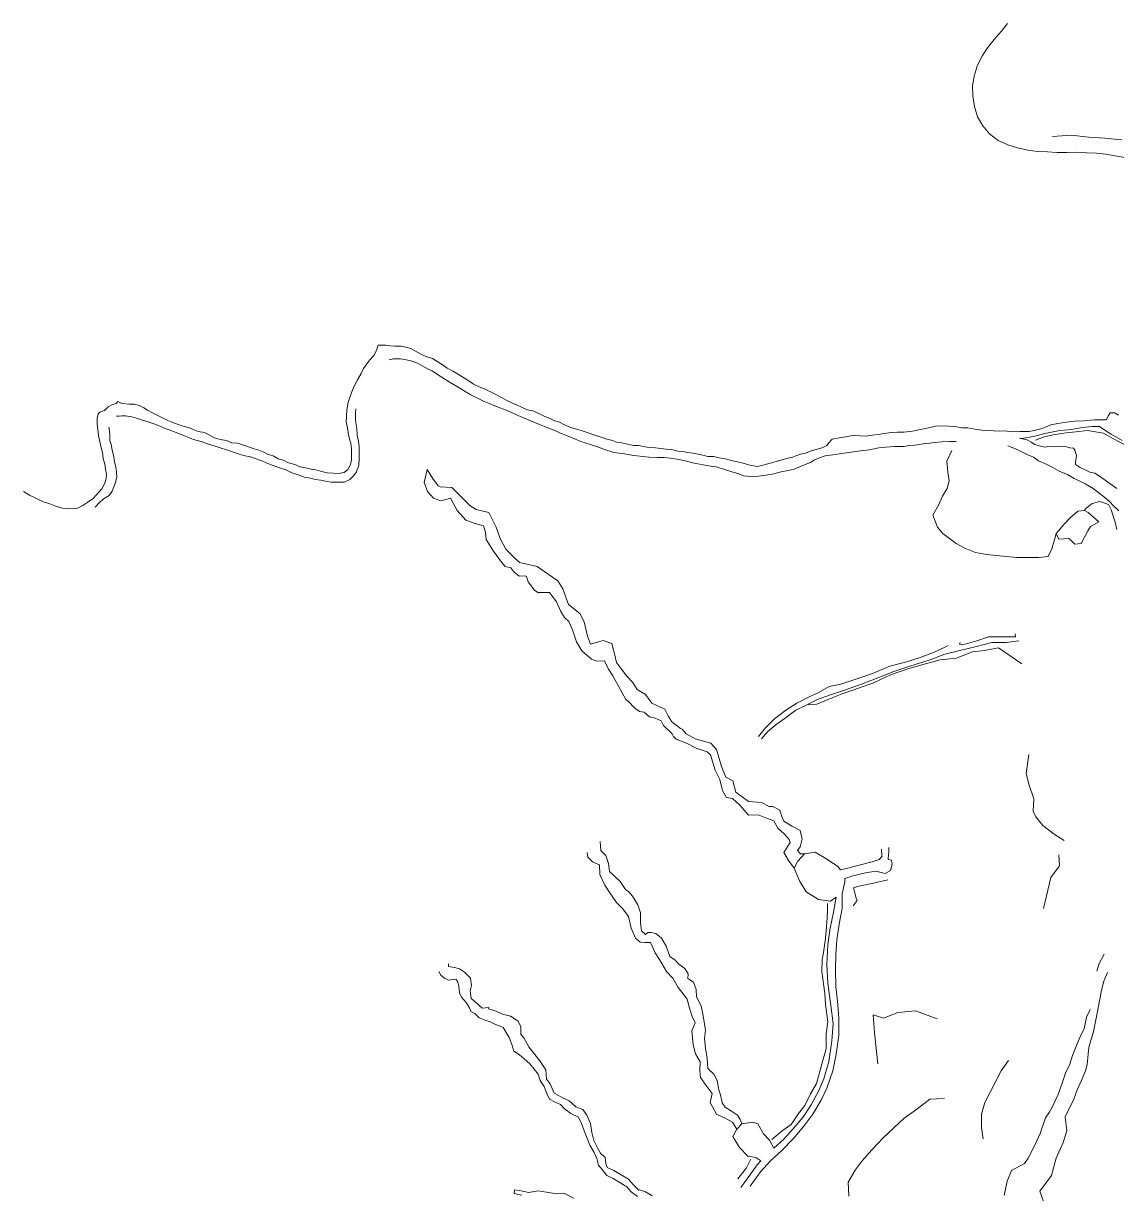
# Model space of a CAD drawing. Extents: x 683321 to 688873, y 7661944 to 7668387.
# Drawn here: x 683321 to 684014, y 7665272 to 7666013 of the extents above; entities that cross this region are included whole.
import ezdxf

# ---------------------------------------------------------------- set-up
doc = ezdxf.new("R2010")
doc.units = 0
doc.header["$MEASUREMENT"] = 0
doc.layers.add('01 CRESTA_Line', color=3, linetype='Continuous', lineweight=20)

msp = doc.modelspace()

# ---------------------------------------------------------------- linework, layer by layer
at = {"layer": '01 CRESTA_Line'}
for points in [[(683945.11, 7666013.33, 4229.33), (683941.12, 7666008.21, 4228.77), (683936.72, 7666003.18, 4228.11), (683932.48, 7665997.92, 4227.34), (683928.8, 7665992.35, 4226.53), (683925.95, 7665986.14, 4225.68), (683923.98, 7665979.96, 4224.73), (683922.88, 7665973.74, 4223.97), (683923.07, 7665967.11, 4223.15), (683924.13, 7665960.77, 4222.45), (683926.18, 7665954.03, 4221.62), (683929.49, 7665948.31, 4220.99), (683933.67, 7665943.27, 4220.45), (683939.31, 7665939.14, 4219.81), (683945.43, 7665936.29, 4219.22), (683951.4, 7665934.47, 4218.42), (683958.04, 7665933, 4217.5), (683964.33, 7665932.14, 4216.71), (683970.43, 7665931.94, 4215.93), (683976.57, 7665931.45, 4215.22), (683982.69, 7665931.49, 4214.49), (683989.17, 7665931.63, 4213.87), (683995.49, 7665931.38, 4213.39), (684001.48, 7665931.16, 4212.99), (684007.51, 7665930.56, 4212.5), (684013.35, 7665929.49, 4211.84), (684019.78, 7665928.41, 4211.34)], [(683973.67, 7665941.72, 4217.5), (683985.46, 7665942.53, 4216.56), (683996.71, 7665941.19, 4214.9), (684006.88, 7665940.65, 4213.51), (684017.6, 7665939.58, 4213.12)], [(684015.39, 7665765.02, 4149.17), (684013, 7665766.61, 4149.08), (684010.26, 7665766.53, 4148.67), (684009.12, 7665764.84, 4148.11), (684007.78, 7665762.09, 4147.68), (684005.7, 7665762.11, 4147.62), (684000.32, 7665762.12, 4147.6), (683993.5, 7665761.39, 4147.08), (683987.71, 7665761.3, 4147.01), (683982.44, 7665760.69, 4145.98), (683976.99, 7665759.86, 4145.43), (683972.7, 7665758.85, 4144.93), (683967.11, 7665756.57, 4144.72), (683962.14, 7665755.41, 4145.58), (683958.95, 7665754.66, 4145.5), (683952.87, 7665754.77, 4145.9), (683948.5, 7665754.58, 4145.66), (683943.18, 7665755.21, 4145.78), (683939.92, 7665754.83, 4145.6), (683936.29, 7665755.09, 4145.44), (683932.39, 7665755.41, 4144.98), (683928.72, 7665755.61, 4144.92), (683924.6, 7665756.22, 4144.81), (683919.94, 7665756.93, 4144.57), (683916.33, 7665756.99, 4144.5), (683911.55, 7665757.86, 4144.87), (683908, 7665758.08, 4144.9), (683903.83, 7665758.29, 4144.35), (683899.61, 7665757.99, 4144.24), (683894.99, 7665757.09, 4143.88), (683894.99, 7665757.09, 4143.9), (683884.94, 7665754.83, 4144.1), (683879.5, 7665754.25, 4143.99), (683875.52, 7665754.34, 4144.38), (683871.44, 7665754.17, 4143.45), (683866.92, 7665753.36, 4143.33), (683863.3, 7665752.8, 4143.34), (683859.27, 7665752.28, 4143.14), (683855.6, 7665751.75, 4142.99), (683851.48, 7665751.99, 4143.04), (683846.96, 7665752.06, 4142.83), (683842.75, 7665751.32, 4142.77), (683838.41, 7665750.64, 4142.67), (683834.05, 7665749.77, 4142.48), (683831.66, 7665747.23, 4140.9), (683830.71, 7665745.9, 4140.64), (683828.1, 7665744.56, 4140.99), (683824.77, 7665743.54, 4140.82), (683820.75, 7665742.41, 4140.75), (683817.08, 7665741.07, 4140.37), (683813.99, 7665740.25, 4140.17), (683811.03, 7665739.33, 4139.91), (683809.14, 7665738.5, 4139.61), (683806.09, 7665737.78, 4139.46), (683802.07, 7665736.74, 4139.27), (683798.56, 7665735.69, 4138.89), (683794.16, 7665734.41, 4138.55), (683790.01, 7665733.39, 4138.12), (683786.59, 7665732.52, 4137.66), (683781.87, 7665733.45, 4137.33), (683777.58, 7665734.6, 4136.73), (683773.93, 7665735.51, 4136.09), (683770.01, 7665736.22, 4135.31), (683766.46, 7665737.42, 4134.95), (683762.49, 7665738, 4134.43), (683758.97, 7665738.91, 4134.35), (683755.22, 7665738.77, 4133.96), (683751.97, 7665739.62, 4133.92), (683749.04, 7665740.36, 4133.61), (683745.79, 7665740.87, 4133.21), (683742.59, 7665741.29, 4132.86), (683739.27, 7665741.96, 4132.7), (683736.14, 7665742.25, 4132.21), (683732.39, 7665743.29, 4132.19), (683728.87, 7665743.4, 4131.91), (683725.47, 7665743.93, 4131.8), (683721.94, 7665744.36, 4131.86), (683718.6, 7665744.48, 4131.71), (683715.36, 7665744.93, 4131.57), (683711.48, 7665745.8, 4131.56), (683708.38, 7665745.91, 4130.7), (683705.07, 7665746.45, 4130.25), (683700.73, 7665747.53, 4129.9), (683697.94, 7665747.79, 4129.47), (683694.87, 7665749.01, 4129.29), (683691.24, 7665749.89, 4128.9), (683688.14, 7665750.8, 4128.51), (683684.9, 7665752.01, 4128.17), (683681.72, 7665752.97, 4127.86), (683678.1, 7665754.18, 4127.63), (683674.92, 7665755.43, 4127.15), (683671.88, 7665756.18, 4126.75), (683668.21, 7665757.33, 4126.12), (683664.4, 7665758.87, 4125.7), (683661.16, 7665760.62, 4125.4), (683657.95, 7665761.47, 4124.77), (683655.19, 7665762.95, 4124.56), (683651.86, 7665764.23, 4124.24), (683648.97, 7665765.59, 4123.96), (683644.2, 7665767.81, 4123.58), (683640.83, 7665768.45, 4122.83), (683637.09, 7665770.05, 4122.69), (683634.26, 7665771.43, 4122.4), (683631.05, 7665772.86, 4122.08), (683627.76, 7665774.41, 4121.98), (683624.84, 7665775.98, 4121.95), (683620.43, 7665778.3, 4121.96), (683617, 7665779.95, 4121.48), (683614.12, 7665781.44, 4121.5), (683610.37, 7665782.93, 4121.2), (683606.71, 7665784.62, 4121), (683603.79, 7665786.89, 4120.51), (683600.93, 7665788.55, 4120.25), (683597.5, 7665790.69, 4119.73), (683593.59, 7665792.94, 4119.2), (683590.06, 7665794.81, 4118.45), (683586.9, 7665797.2, 4118.14), (683583.08, 7665799.42, 4117.91), (683580.64, 7665800.87, 4117.23), (683577.06, 7665802.09, 4116.18), (683573.76, 7665803.54, 4115.85), (683569.98, 7665805.71, 4115.25), (683566.94, 7665807.26, 4114.87), (683563.89, 7665808.11, 4114.62), (683560.75, 7665808.87, 4114.18), (683556.9, 7665808.87, 4113.32), (683554.12, 7665809.02, 4112.54), (683551.14, 7665809.33, 4112.83), (683547.48, 7665809.36, 4112.54), (683546.35, 7665809.32, 4113.24), (683545.56, 7665807.28, 4113.29), (683544.56, 7665804.86, 4113.28), (683543.59, 7665802.91, 4113.06), (683541.08, 7665800.1, 4112.92), (683538.98, 7665797.6, 4112.94), (683536.91, 7665794.65, 4112.58), (683535.49, 7665791.43, 4112.26), (683533.1, 7665787.44, 4112.25), (683531.04, 7665783.47, 4111.95), (683529.61, 7665779.89, 4112.1), (683528.49, 7665776.94, 4112.04), (683527.26, 7665773.06, 4112.25), (683526.33, 7665768.41, 4112.48), (683526.1, 7665764.44, 4112.64), (683526.01, 7665760.73, 4113.02), (683526.74, 7665756.89, 4113.36), (683527.39, 7665752.84, 4113.46), (683527.99, 7665749.8, 4113.34), (683528.88, 7665747.24, 4113.61), (683529.36, 7665743.84, 4113.61), (683529.36, 7665741.14, 4113.8), (683529.44, 7665736.74, 4113.86), (683528.73, 7665733.77, 4114.15), (683526.99, 7665730.68, 4114.01), (683524.73, 7665728.75, 4114.23), (683521.01, 7665728.08, 4114.3), (683517.81, 7665728.39, 4114.62), (683513.95, 7665728.4, 4114.64), (683509.81, 7665729.51, 4114.7), (683506.79, 7665730.4, 4114.92), (683503.81, 7665730.82, 4114.95), (683500.11, 7665731.76, 4115.37), (683496.83, 7665732.39, 4115.32), (683493.41, 7665733.68, 4115.7), (683489.52, 7665734.87, 4115.51), (683486.32, 7665736.44, 4115.51), (683482.9, 7665737.48, 4115.47), (683479.77, 7665739.26, 4115.81), (683476.55, 7665740.17, 4115.52), (683473.84, 7665741.56, 4115.73), (683470.55, 7665742.83, 4115.61), (683467.75, 7665743.79, 4115.95), (683464.04, 7665744.99, 4116.17), (683460.27, 7665746.34, 4116.24), (683457.23, 7665747.32, 4116.49), (683453.41, 7665747.51, 4116.51), (683450.17, 7665748.89, 4116.87), (683446.17, 7665749.56, 4116.93), (683442.58, 7665750.64, 4117.04), (683439.18, 7665752.55, 4117.61), (683436.14, 7665754.05, 4117.98), (683432.22, 7665754.75, 4118.08), (683429.07, 7665755.99, 4118.16), (683426.58, 7665756.96, 4118.47), (683422.62, 7665758.07, 4118.56), (683419.42, 7665759.2, 4118.72), (683416.2, 7665760.4, 4118.92), (683413, 7665761.74, 4118.96), (683409.6, 7665763.3, 4119.33), (683406.17, 7665765.02, 4119.77), (683403.25, 7665766.57, 4119.98), (683400.06, 7665768.18, 4120.05), (683397.74, 7665769.63, 4120.53), (683395.02, 7665771.09, 4120.7), (683391.77, 7665772.05, 4120.79), (683388.21, 7665772.11, 4120.63), (683383.79, 7665772.43, 4120.32), (683381.16, 7665773.63, 4120.05), (683380.14, 7665772.52, 4118.73), (683377.53, 7665771.55, 4117.58), (683375.15, 7665770.35, 4117.18), (683372.76, 7665768.08, 4117.04), (683369.91, 7665766.97, 4117.21), (683368.86, 7665765.82, 4117.74), (683368.25, 7665763.08, 4118.1), (683368.17, 7665759.58, 4118.58), (683368.68, 7665756, 4118.76), (683369.03, 7665752.15, 4119.03), (683369.83, 7665748.16, 4119.29), (683370.56, 7665745.17, 4119.2), (683371.61, 7665741.35, 4119.43), (683372.01, 7665737.52, 4119.78), (683372.99, 7665734.02, 4119.94), (683373.49, 7665730.74, 4120.12), (683373.97, 7665727.52, 4120.15), (683373.84, 7665725, 4120.28), (683373.09, 7665722.02, 4120.31), (683371.07, 7665718.35, 4120.34), (683367.56, 7665714.28, 4120.52), (683365.63, 7665712.34, 4120.82), (683362.19, 7665709.82, 4120.81), (683359, 7665707.72, 4121.12), (683355.3, 7665705.9, 4121.61), (683349.87, 7665705.61, 4122.12), (683346.12, 7665706.04, 4122.45), (683341.38, 7665707.54, 4122.82), (683338.17, 7665708.78, 4123.07), (683333.59, 7665710.35, 4123.69), (683329.7, 7665712.34, 4123.73), (683325.2, 7665714.33, 4123.96), (683321.4, 7665716.59, 4124.26)], [(683553.15, 7665800.06, 4111.96), (683555.88, 7665800.66, 4112.3), (683560.37, 7665800.82, 4112.65), (683566.35, 7665799.79, 4114.1), (683571.23, 7665798.01, 4114.59), (683575.61, 7665795.53, 4115.56), (683580.69, 7665792.91, 4116.34), (683585.59, 7665789.81, 4117.29), (683591.93, 7665785.84, 4117.92), (683596.92, 7665782.7, 4118.72), (683601.46, 7665780.08, 4118.97), (683604.96, 7665778.02, 4118.75), (683609.31, 7665775.85, 4119.37), (683613.42, 7665773.73, 4119.6), (683618.82, 7665771.66, 4119.91), (683623.28, 7665769.68, 4120.28), (683627.98, 7665768.01, 4120.82), (683633.56, 7665765.41, 4121.27), (683638.47, 7665763.29, 4121.59), (683643.38, 7665761.23, 4121.94), (683648.51, 7665759.12, 4122.69), (683652.66, 7665757.42, 4123.05), (683657.22, 7665755.74, 4123.92), (683661.43, 7665753.86, 4124.39), (683665.63, 7665752.06, 4124.84), (683670.78, 7665750.15, 4125.38), (683674.8, 7665748.43, 4126.09), (683680.29, 7665746.64, 4126.59), (683685.91, 7665744.68, 4126.99), (683690.26, 7665743.02, 4127.65), (683695.7, 7665741.37, 4128.26), (683702.45, 7665740.54, 4128.74), (683708.01, 7665739.57, 4129.11), (683712.24, 7665739.13, 4129.01), (683717.74, 7665738.51, 4129.64), (683723.28, 7665738.15, 4130.19), (683727.63, 7665738.12, 4130.38), (683731.57, 7665737.8, 4130.81), (683736.8, 7665736.88, 4131.17), (683740.91, 7665736.09, 4131.24), (683746.45, 7665734.72, 4131.74), (683751.11, 7665733.79, 4132.36), (683755.61, 7665733.03, 4132.84), (683760.43, 7665732.34, 4133.46), (683765.71, 7665730.67, 4134.07), (683770.4, 7665729.19, 4134.2), (683774.14, 7665728.11, 4135.2), (683778.06, 7665726.61, 4135.72), (683782.31, 7665726.21, 4135.83), (683787.62, 7665726.3, 4136.08), (683792.03, 7665727.02, 4136.62), (683796.94, 7665727.84, 4136.87), (683801.68, 7665729.21, 4137.27), (683806.13, 7665729.97, 4137.91), (683809.99, 7665730.87, 4138.42), (683813.21, 7665732.37, 4138.36), (683816.95, 7665733.78, 4138.62), (683820.36, 7665734.97, 4138.72), (683822.8, 7665736.69, 4139.01), (683826, 7665737.94, 4138.93), (683829.66, 7665739.21, 4139.21), (683834.44, 7665739.84, 4139.6), (683840.23, 7665740.72, 4140.17), (683845.98, 7665741.68, 4140.49), (683852, 7665742.49, 4140.48), (683857.62, 7665743.12, 4140.87), (683863.5, 7665744.28, 4141.39), (683868.05, 7665744.8, 4141.28), (683873.53, 7665745.29, 4141.68), (683879.5, 7665745.17, 4141.58), (683883.11, 7665745.73, 4142), (683886.37, 7665746.08, 4141.98), (683889.32, 7665746.53, 4141.87), (683892.72, 7665747, 4141.86), (683895.95, 7665747.4, 4141.98), (683898.95, 7665747.81, 4142.01), (683903.76, 7665748.09, 4142.18), (683908.45, 7665748.35, 4142.42), (683912.54, 7665748.29, 4142.51)], [(683380.49, 7665764.51, 4116.77), (683382.03, 7665764.48, 4116.9), (683383.89, 7665764.58, 4116.95), (683386.1, 7665764.6, 4117.15), (683390.04, 7665764.06, 4117.25), (683393.02, 7665763.25, 4117.26), (683395.56, 7665762.4, 4117.54), (683399.07, 7665761.2, 4117.46), (683404.07, 7665759.55, 4117.52), (683407.06, 7665758.57, 4117.66), (683410.76, 7665756.87, 4117.51), (683414.93, 7665755.41, 4117.61), (683419.33, 7665753.58, 4117.49), (683423.85, 7665751.84, 4117.39), (683429.15, 7665749.68, 4117.12), (683434.75, 7665748.07, 4116.78), (683438.74, 7665746.58, 4116.11), (683443.02, 7665745.3, 4116.12), (683446.16, 7665744.29, 4115.91), (683450.11, 7665743.1, 4115.67), (683452.96, 7665742.21, 4115.45), (683456.91, 7665740.69, 4115.34), (683460.91, 7665739.56, 4114.75), (683465.29, 7665738.55, 4114.57), (683468.34, 7665737.6, 4114.55), (683472.43, 7665736.16, 4114.35), (683475.21, 7665734.9, 4114.42), (683478.5, 7665733.66, 4114.27), (683482.67, 7665732.03, 4114.28), (683487.67, 7665730.36, 4114.29), (683491.56, 7665728.6, 4114.26), (683495.8, 7665727.21, 4114.16), (683499.45, 7665725.86, 4114.19), (683503.45, 7665725.04, 4114.12), (683506.4, 7665724.22, 4113.98), (683509.99, 7665723.82, 4113.74), (683512.95, 7665723.28, 4113.89), (683516.45, 7665722.52, 4113.62), (683520.86, 7665722.55, 4113.54), (683524.77, 7665722.66, 4113.55), (683528.36, 7665724.29, 4113.32), (683530.85, 7665726.75, 4113.26), (683532.59, 7665729.24, 4113.2), (683533.95, 7665733.36, 4113.42), (683534.27, 7665737.32, 4113.08), (683534.32, 7665740.89, 4112.79), (683534.27, 7665745.28, 4112.62), (683533.69, 7665748.46, 4112.37), (683532.98, 7665752.32, 4112), (683532.7, 7665756.55, 4112.12), (683531.87, 7665761.77, 4111.82), (683531.85, 7665766.48, 4111.56), (683532.11, 7665768.98, 4111.36)], [(683366.83, 7665706.68, 4120.42), (683369.5, 7665709.42, 4120.43), (683372.26, 7665711.95, 4120.32), (683375.68, 7665714.2, 4120.39), (683377.62, 7665716.94, 4120.16), (683378.79, 7665719.61, 4120.01), (683379.76, 7665722.29, 4120.05), (683380.62, 7665725.92, 4119.61), (683380.34, 7665728.91, 4119.57), (683380.01, 7665732.28, 4119.4), (683379.21, 7665735.44, 4119.11), (683378.59, 7665739.68, 4118.66), (683377.66, 7665742.93, 4118.44), (683377.13, 7665746.48, 4118.22), (683376.27, 7665748.95, 4117.9), (683376.1, 7665752.32, 4117.74), (683375.98, 7665755.19, 4117.49), (683375.63, 7665757.38, 4117.48)], [(684017.86, 7665748.9, 4148.25), (684010.95, 7665752.97, 4147.93), (684008.15, 7665754.61, 4147.66), (684003.4, 7665757.83, 4146.79), (683998.79, 7665757.83, 4146.62), (683992.64, 7665757.27, 4146.35), (683985.38, 7665756.02, 4145.81), (683977.31, 7665755.05, 4145.18), (683968.75, 7665753.36, 4144.57), (683961.55, 7665751.62, 4144.24), (683954.15, 7665750.3, 4144.41), (683952.91, 7665750.19, 4144.34), (683957.09, 7665749.59, 4144.96), (683960.23, 7665747.87, 4144.71), (683962.46, 7665746.45, 4144.97), (683966.01, 7665745.44, 4145.56), (683968.81, 7665744.8, 4145.96), (683971.79, 7665745.41, 4147.1), (683974.91, 7665744.88, 4147.28), (683978.52, 7665745.1, 4147.21), (683981.25, 7665745.38, 4147.29), (683984.62, 7665744.28, 4147.57), (683986.96, 7665744.06, 4147.23), (683987.85, 7665742.86, 4146.85), (683988.33, 7665741.38, 4146.87), (683988.89, 7665739.51, 4147.46), (683988.66, 7665737.78, 4147.26), (683988.27, 7665735.51, 4146.77), (683988.33, 7665733.73, 4146.77), (683989.47, 7665732.86, 4146.94), (683991.26, 7665731.79, 4147.38), (683994.28, 7665730.3, 4147.63), (683997.31, 7665728.95, 4148.07), (684000.4, 7665728.34, 4148.48), (684004.81, 7665725.48, 4149.01), (684007.91, 7665723.22, 4148.84), (684011.44, 7665720.7, 4149.27), (684014.38, 7665718.55, 4149.34)], [(683962.97, 7665749.16, 4144.4), (683968.35, 7665751.24, 4144.55), (683974.11, 7665752.52, 4144.96), (683982.23, 7665753.82, 4145.53), (683988.45, 7665754.51, 4146.08), (683995.91, 7665755.34, 4146.54), (684006.04, 7665753.73, 4147.57), (684011.91, 7665750.34, 4148.07), (684020.3, 7665745.74, 4148.51)], [(684014.37, 7665692.58, 4150.81), (684013.47, 7665697.18, 4150.78), (684010.75, 7665704.95, 4150.33), (684009.26, 7665708.54, 4147.95), (684003.59, 7665710.43, 4147.2), (683998.87, 7665709, 4146.17), (683994.5, 7665705.75, 4145.48), (683993.86, 7665704.55, 4145), (683989.77, 7665704.15, 4145.09), (683985.17, 7665700.12, 4144.6), (683980.9, 7665695.82, 4144.11), (683977.42, 7665691.67, 4143.68), (683975.94, 7665689.96, 4143.49), (683975.14, 7665686.87, 4141.21), (683973.29, 7665680.42, 4140.26), (683970.95, 7665675.55, 4140.1), (683965.08, 7665674.88, 4139.95), (683957.64, 7665674.76, 4139.72), (683951.07, 7665674.94, 4139.52), (683944.58, 7665675.38, 4139.39), (683938.12, 7665676.04, 4139.42), (683931.73, 7665676.85, 4139.57), (683924.82, 7665677.91, 4139.83), (683918.44, 7665680.48, 4140.06), (683912.6, 7665683.73, 4140.2), (683904.05, 7665690.03, 4140.52), (683900.78, 7665694.14, 4140.73), (683897.82, 7665701.64, 4140.87), (683901.45, 7665708.01, 4141.29), (683903.85, 7665713.7, 4141.6), (683906.9, 7665718.66, 4141.75), (683908.27, 7665723.51, 4142.16), (683907.25, 7665728.96, 4142.38), (683906.75, 7665735.94, 4142.54), (683909.82, 7665742.59, 4142.79)], [(684015.68, 7665704.48, 4150.11), (684012.3, 7665707.67, 4149.87), (684009.94, 7665710.02, 4149.77), (684006.83, 7665712.78, 4149.33), (684004.02, 7665715.07, 4148.6), (683999.47, 7665718.54, 4147.91), (683994.41, 7665721.59, 4147.43), (683990.54, 7665723.44, 4146.79), (683987.33, 7665724.81, 4146.73), (683983.25, 7665727.53, 4146.44), (683978.23, 7665729.26, 4145.95), (683973.77, 7665731.97, 4145.44), (683968.7, 7665734.32, 4145.16), (683964.83, 7665736.13, 4144.85), (683961.62, 7665738.43, 4144.73), (683958.02, 7665739.86, 4144.79), (683953.06, 7665742.49, 4144.51), (683950.29, 7665743.65, 4144.19), (683945.35, 7665745.58, 4143.51)], [(683810, 7665478, 4072.82), (683806.29, 7665482.83, 4073.51), (683803.41, 7665487.81, 4074.15), (683807.48, 7665494.24, 4073.69), (683806.79, 7665496.22, 4074.2), (683803.78, 7665499.49, 4074.3), (683799.59, 7665503.37, 4075.35), (683797.1, 7665508, 4075.37), (683791.29, 7665509.99, 4076.32), (683787.15, 7665511.71, 4076.5), (683781.02, 7665511.55, 4076.5), (683775.46, 7665517.86, 4077.21), (683770.82, 7665522.02, 4077.9), (683766.99, 7665522.83, 4078.75), (683764.51, 7665527.12, 4079.14), (683762.78, 7665534.19, 4079.13), (683759.85, 7665540.11, 4079.97), (683756.9, 7665549.84, 4080.53), (683754.69, 7665551.71, 4080.78), (683747.83, 7665553.98, 4081.52), (683741.68, 7665557.08, 4082.16), (683735.1, 7665559.61, 4082.73), (683733.47, 7665561.44, 4082.85), (683732.55, 7665563.2, 4083), (683727.21, 7665568.32, 4083.3), (683725.71, 7665571.42, 4083.53), (683721.77, 7665573.1, 4083.92), (683718.15, 7665573.85, 4084.34), (683714.83, 7665576.93, 4084.99), (683711.96, 7665577.34, 4085.16), (683708.64, 7665579.67, 4085.98), (683704.86, 7665583.66, 4085.96), (683703.22, 7665584.85, 4085.99), (683698.58, 7665593.36, 4086.5), (683695.06, 7665599.76, 4087.36), (683692.31, 7665604.06, 4087.87), (683689.65, 7665609.42, 4088.39), (683684.81, 7665609.22, 4088.73), (683681.56, 7665610.31, 4089.44), (683675.29, 7665615.68, 4090.18), (683671.99, 7665621.39, 4090.77), (683669.33, 7665629.08, 4090.94), (683667.1, 7665634.36, 4091.68), (683664.36, 7665636.88, 4092.09), (683661.97, 7665640.63, 4092.8), (683659.19, 7665646.82, 4093.12), (683654.75, 7665652.57, 4093.45), (683647.37, 7665652.6, 4094.48), (683645.26, 7665654.13, 4095.16), (683641.31, 7665659.39, 4095.09), (683640.35, 7665662.72, 4095.14), (683639.33, 7665663.31, 4095.17), (683635.64, 7665663.04, 4095.95), (683632.15, 7665665.66, 4096.24), (683630.41, 7665668.35, 4096.45), (683626.72, 7665669.18, 4097.15), (683624.34, 7665671.89, 4097.61), (683619.43, 7665678.92, 4098.14), (683614.79, 7665686.24, 4098.61), (683614.26, 7665690.95, 4098.43), (683612.98, 7665694.91, 4099.02), (683607.73, 7665696.34, 4100.09), (683601.86, 7665698.51, 4100.39), (683596.25, 7665704.68, 4100.97), (683592.14, 7665712.37, 4101.52), (683586.05, 7665710.75, 4102.57), (683581.31, 7665712.39, 4103.3), (683577.47, 7665716.6, 4103.95), (683575.45, 7665722.44, 4103.87), (683577.38, 7665730.64, 4103.27), (683580.66, 7665725.03, 4101.78), (683584.2, 7665720.32, 4102.44), (683585.6, 7665719.57, 4102.2), (683592.93, 7665719.12, 4102.8), (683600.08, 7665711.95, 4101.86), (683604.43, 7665707.85, 4101.15), (683608.36, 7665705.26, 4100.83), (683616.49, 7665703.38, 4100.76), (683621.03, 7665694.1, 4099.54), (683623.5, 7665686.94, 4098.12), (683627.14, 7665680.16, 4097.22), (683632.56, 7665674.77, 4096.47), (683635.81, 7665671.69, 4095.8), (683647.14, 7665669.07, 4096.11), (683656.67, 7665662.38, 4094.73), (683660.18, 7665660, 4094.96), (683663.33, 7665655.02, 4094.36), (683667, 7665645.06, 4092.61), (683673.99, 7665639.36, 4092.31), (683676.72, 7665634.02, 4091.8), (683678.87, 7665625.05, 4090.77), (683680.82, 7665619.99, 4089.8), (683687.41, 7665621.73, 4090.72), (683688.94, 7665622.3, 4090.88), (683694.32, 7665620.25, 4090.95), (683695.99, 7665613.73, 4089.79), (683697.31, 7665608.22, 4089.02), (683703.84, 7665599.73, 4087.66), (683707.45, 7665595.86, 4087.5), (683710.33, 7665591.11, 4086.68), (683715.65, 7665588.06, 4086.07), (683719.78, 7665582.6, 4084.77), (683727.92, 7665578.71, 4084.77), (683730.38, 7665574.11, 4084.16), (683732.32, 7665570.63, 4083.45), (683737.8, 7665566.42, 4082.93), (683738.94, 7665566.01, 4082.98), (683741.42, 7665563.05, 4082.77), (683747.15, 7665559.92, 4082.38), (683757.2, 7665557.17, 4081.53), (683760.6, 7665553.12, 4080.77), (683763.87, 7665542.3, 4079.55), (683766.7, 7665535.71, 4078.88), (683770.99, 7665533.3, 4078.59), (683773.03, 7665526.18, 4077.8), (683780.99, 7665520.29, 4077.27), (683789.25, 7665519.52, 4076.98), (683794.04, 7665517, 4076.54), (683796.44, 7665516.95, 4076.26), (683800.86, 7665514.69, 4076.18), (683802.36, 7665510.13, 4075.69), (683803.32, 7665507.76, 4075.51), (683808.51, 7665504.48, 4074.79), (683813.81, 7665501.91, 4074.44), (683814.99, 7665496.56, 4074.15), (683813.73, 7665491.56, 4074.17), (683811.94, 7665489.18, 4073.92), (683813.86, 7665487.13, 4073.76), (683816.44, 7665487, 4073.44)], [(683993.86, 7665704.55, 4145), (683996.21, 7665703.26, 4145.7), (684002.98, 7665697.4, 4145.85), (683997.83, 7665694.56, 4145.65), (683996.04, 7665691.75, 4145.13), (683991.83, 7665683.73, 4144.63), (683987.82, 7665683.32, 4144.53), (683985.89, 7665685.25, 4144.48), (683984.09, 7665686.91, 4144.45), (683977.74, 7665686.5, 4144), (683975.94, 7665689.96, 4143.49)], [(683952.25, 7665622, 4105.86), (683944.38, 7665621, 4104.86), (683935.25, 7665621, 4103.49), (683925.5, 7665618.5, 4101.84), (683915, 7665616, 4100.58), (683905.44, 7665613.5, 4099.59), (683896.12, 7665610, 4098.57), (683883.31, 7665606, 4097.26), (683873.19, 7665602.5, 4096.46), (683863.06, 7665598.5, 4095.66), (683852.5, 7665594.5, 4095.06), (683842.38, 7665591, 4094.33), (683833.63, 7665588, 4093.29), (683825.12, 7665585, 4092.76), (683817.13, 7665581, 4091.78), (683810.94, 7665578, 4090.25), (683804.12, 7665573, 4088.18), (683798.56, 7665569, 4086.54), (683793.31, 7665564.5, 4084.51), (683789.19, 7665560, 4083.26)], [(683915.12, 7665621, 4102.23), (683914.81, 7665620, 4102.2), (683916.75, 7665619.5, 4102.03), (683925.69, 7665622, 4103.32), (683933.12, 7665624.5, 4104.06), (683942.06, 7665624.5, 4104.92), (683949.5, 7665624.5, 4106.31), (683950.19, 7665624.5, 4106.29), (683949.94, 7665626.5, 4106.64)], [(683787.31, 7665561.5, 4083.1), (683791.81, 7665567, 4084.69), (683797.38, 7665572.5, 4086.61), (683804.69, 7665578, 4088.62), (683811.56, 7665582.5, 4090.49), (683819.44, 7665586.5, 4092.47), (683825.06, 7665589, 4093.73), (683832.19, 7665593, 4094.91), (683839.56, 7665594.5, 4095), (683848.31, 7665597.5, 4095.54), (683858.5, 7665601, 4096.15), (683870.62, 7665606, 4096.79), (683880.44, 7665608.5, 4097.61), (683889.69, 7665611.5, 4098.72), (683899.19, 7665615, 4099.86), (683907.44, 7665619, 4101.08)], [(683954.31, 7665607.5, 4107.68), (683946.81, 7665612.5, 4106.4), (683939.44, 7665617.5, 4104.77), (683930.5, 7665616, 4102.87), (683922.69, 7665615, 4101.6), (683912.75, 7665611, 4100.55), (683902.44, 7665610, 4099.49), (683893.19, 7665607.5, 4098.51), (683882.69, 7665604.5, 4097.43), (683870.88, 7665600.5, 4096.54), (683860.25, 7665595.5, 4095.78), (683850.62, 7665592, 4095.06), (683840.38, 7665588.5, 4094.16), (683831.88, 7665585, 4093.77), (683824.38, 7665582, 4093.31), (683819, 7665581.5, 4092.29)], [(683981.06, 7665495.5, 4115.79), (683974.63, 7665499.5, 4115.85), (683967.5, 7665505, 4115.92), (683963, 7665510.5, 4116.01), (683961.44, 7665514, 4116.05), (683961.81, 7665522, 4116.95), (683958.94, 7665530.5, 4117.04), (683956.94, 7665538, 4116.74), (683958.62, 7665550, 4116.9)], [(683686.99, 7665494.83, 4082.67), (683687.15, 7665491.99, 4082.22), (683687.49, 7665489.16, 4082.14), (683690.58, 7665485.92, 4082.21), (683692.15, 7665480.97, 4081.45), (683692.91, 7665475.8, 4080.52), (683699.62, 7665469.44, 4080.87), (683702.97, 7665464.44, 4080.32), (683705.19, 7665462.99, 4080.45), (683707.55, 7665460.3, 4080.2), (683710.81, 7665454.8, 4079.69), (683712.6, 7665449.57, 4079.13), (683712.51, 7665443.24, 4077.9), (683713.06, 7665438.33, 4076.86), (683715.8, 7665435.99, 4076.45), (683717.21, 7665437.11, 4076.66), (683719.23, 7665437.24, 4077.03), (683722.18, 7665436.61, 4077.05), (683725.8, 7665433.52, 4077.12), (683728.76, 7665428.57, 4076.82), (683731.08, 7665421.9, 4075.88), (683734.48, 7665419.67, 4075.89), (683736.75, 7665417.05, 4075.68), (683740.63, 7665414.3, 4075.79), (683742.77, 7665411.09, 4075.67), (683742.5, 7665407.95, 4075.02), (683743.82, 7665407.29, 4075.09), (683746.15, 7665405.74, 4075.2), (683747.73, 7665401.05, 4074.42), (683748.08, 7665396.32, 4073.2), (683751.02, 7665390.72, 4072.99), (683752.25, 7665384.35, 4072.08), (683753.66, 7665375.31, 4072.01), (683753.15, 7665370.33, 4071.56), (683753.7, 7665363.64, 4070.99), (683754.81, 7665357.55, 4070.93), (683755.31, 7665350.92, 4070.08), (683758.92, 7665347.49, 4070.45), (683761.06, 7665343.46, 4070.12), (683762.28, 7665337.56, 4069.16), (683763.15, 7665334.41, 4068.81), (683764.27, 7665329.2, 4068.1), (683766.27, 7665326.4, 4067.38), (683770.15, 7665323.96, 4066.89), (683773.98, 7665321.53, 4066.86), (683775.62, 7665318.58, 4066.53), (683776.69, 7665316, 4066.32)], [(683776.19, 7665275.5, 4065.01), (683781.75, 7665283.5, 4065.29), (683786.56, 7665290, 4065.43), (683788.81, 7665292.5, 4065.65), (683785.56, 7665294.5, 4065.59), (683780.62, 7665295.5, 4067.71), (683775.31, 7665301, 4067.36), (683771.06, 7665308, 4068.1), (683773.56, 7665312.5, 4066.88), (683776.69, 7665316, 4066.32), (683783.44, 7665317, 4067.22), (683786.94, 7665316, 4067.32), (683790.56, 7665309.5, 4066.27), (683794.19, 7665305.5, 4066.4), (683797.12, 7665300.5, 4065.86), (683803.06, 7665306, 4066.11), (683809, 7665312.5, 4066.42), (683815.5, 7665320, 4066.75), (683820.62, 7665328, 4067.11), (683825.62, 7665337, 4067.43), (683828.69, 7665344.5, 4067.59), (683832, 7665355.5, 4067.79), (683833.81, 7665368.5, 4068.09), (683834.62, 7665379.5, 4068.28), (683833.25, 7665391, 4068.44), (683831.25, 7665405, 4068.69), (683830.69, 7665417, 4069.14), (683831.31, 7665429.5, 4069.54), (683832.75, 7665440, 4069.75), (683834.81, 7665450, 4069.87), (683836.56, 7665459.5, 4069.92), (683832.94, 7665457, 4070.25), (683825.31, 7665458, 4071.42), (683817.5, 7665463, 4072.18), (683813.25, 7665470, 4072.85), (683810, 7665478, 4072.82), (683812.31, 7665482.5, 4072.5), (683816.44, 7665487, 4073.44), (683823.19, 7665488, 4073.33), (683831, 7665483.5, 4072.56), (683837.56, 7665479, 4072.11), (683839.38, 7665477, 4071.31), (683843.88, 7665478, 4071.46), (683849.5, 7665479.5, 4071.52), (683859.38, 7665482, 4072.4), (683863.75, 7665483.5, 4072.18), (683865.69, 7665485.5, 4071.92), (683865.5, 7665486, 4072), (683865.31, 7665490, 4073.13)], [(683869.94, 7665491, 4072.68), (683869.88, 7665487.5, 4072.49), (683869.81, 7665487, 4072.44), (683869.44, 7665483.5, 4072.39), (683871.69, 7665483, 4073.23), (683872.12, 7665480.5, 4073.76), (683871, 7665476.5, 4073.31), (683867.62, 7665474.5, 4072.15), (683861.69, 7665476, 4071.6), (683855.19, 7665475, 4071.57), (683847.19, 7665473, 4071.27), (683841.94, 7665471.5, 4070.8), (683842, 7665469, 4070.77), (683840.44, 7665462, 4070.29), (683840.25, 7665452.5, 4070.08), (683838.38, 7665442.5, 4069.59), (683836.94, 7665432.5, 4069.46), (683836.31, 7665423, 4069.16), (683836.19, 7665413.5, 4068.81), (683836.38, 7665403, 4068.6), (683837.69, 7665391.5, 4068.52), (683838.19, 7665382.5, 4068.34), (683838.25, 7665372, 4068.2), (683836.62, 7665360, 4067.89), (683834.37, 7665349.5, 4067.81), (683830.56, 7665338.5, 4067.64), (683827.12, 7665331, 4067.42), (683821.75, 7665322, 4066.97), (683816.12, 7665314.5, 4066.67), (683809.31, 7665306.5, 4066.28), (683802.12, 7665299, 4065.94), (683794.94, 7665292.5, 4065.68), (683788.56, 7665285.5, 4065.47), (683782.13, 7665276.5, 4065.2)], [(683678.67, 7665487.82, 4081.97), (683679.23, 7665484.95, 4082.17), (683682.05, 7665482.02, 4081.65), (683686.64, 7665480.11, 4080.17), (683686.69, 7665473.96, 4080.43), (683689.88, 7665467.21, 4080.08), (683692.35, 7665463.61, 4079.75), (683697.38, 7665456.19, 4079.43), (683701.36, 7665452.28, 4079.13), (683704.83, 7665447.3, 4078.25), (683706.63, 7665439.96, 4077.67), (683709.46, 7665433.55, 4077.93), (683712.33, 7665431.16, 4077.68), (683715.34, 7665430.92, 4077.04), (683718.97, 7665430.84, 4076), (683721.93, 7665424.27, 4075.82), (683724.49, 7665420, 4075.22), (683728.98, 7665412.5, 4074.96), (683733.05, 7665408.2, 4074.47), (683736.43, 7665402.25, 4074.11), (683740.12, 7665397.52, 4073.63), (683742.01, 7665394.97, 4073.46), (683743.49, 7665389.27, 4073.18), (683745.25, 7665384.04, 4072.81), (683747.26, 7665380.04, 4071.74), (683745.15, 7665374.9, 4072.39), (683745.86, 7665365.91, 4071.46), (683747.47, 7665360.34, 4070.64), (683750.43, 7665355.33, 4069.79), (683750.05, 7665349.52, 4069.46), (683750.54, 7665345.23, 4069.51), (683754.05, 7665340.31, 4068.96), (683758.03, 7665335.06, 4068.19), (683756.62, 7665329.48, 4068.56), (683760.65, 7665322.04, 4068.61), (683766.58, 7665319.31, 4068.06), (683770.78, 7665316.9, 4067.24), (683773.56, 7665312.5, 4066.88)], [(683977.69, 7665486.5, 4112.9), (683978.19, 7665479.5, 4112.17), (683972.62, 7665472, 4108.52), (683968.06, 7665452.5, 4108.7)], [(683869.25, 7665470.5, 4072.74), (683860.19, 7665468.5, 4072.61), (683850.81, 7665466.5, 4072.49), (683850.12, 7665466.31, 4072.48), (683847.5, 7665465.5, 4072.46), (683849.25, 7665459, 4072.46), (683849.81, 7665457.5, 4072.4), (683847.25, 7665454, 4072.03)], [(683795.75, 7665306, 4066.22), (683802.31, 7665311.5, 4067.33), (683808, 7665315.5, 4068.06), (683812.69, 7665322.5, 4068.41), (683816.62, 7665327.5, 4068.62), (683820.25, 7665335, 4068.86), (683824, 7665341.5, 4069.06), (683827.62, 7665354.5, 4069.35), (683830.19, 7665363.5, 4069.54), (683830.25, 7665373, 4069.71), (683831.25, 7665380.5, 4069.85), (683829.81, 7665391.5, 4069.82), (683829.38, 7665398.5, 4069.81), (683827.44, 7665412.5, 4069.91), (683827.69, 7665420, 4069.97), (683828.56, 7665424.5, 4070), (683829.5, 7665432, 4070.15), (683830.31, 7665438, 4070.26), (683830.75, 7665446.5, 4070.57), (683831.13, 7665451, 4070.55), (683831.06, 7665455.5, 4070.61)], [(684001.83, 7665412.72, 4130.83), (684003.19, 7665417.52, 4131.31), (684006.36, 7665423.47, 4132.11)], [(683719.88, 7665270.32, 4066.74), (683715.64, 7665272.79, 4067.12), (683711.79, 7665274.09, 4067.01), (683711.52, 7665274, 4067.07), (683707.7, 7665277.64, 4067.71), (683704.88, 7665280.77, 4068.14), (683700.28, 7665283.53, 4068.48), (683695.7, 7665286.39, 4068.64), (683691.5, 7665288.3, 4068.45), (683690.64, 7665290.82, 4068.79), (683690.12, 7665294.58, 4069.12), (683687.17, 7665297.43, 4069.02), (683685.39, 7665300.25, 4069.38), (683682.97, 7665305.28, 4069.88), (683681.73, 7665310.41, 4070.42), (683680.88, 7665316.04, 4070.75), (683678.51, 7665321.36, 4070.88), (683675.93, 7665324.97, 4070.67), (683671.54, 7665326.7, 4071.12), (683667.33, 7665330.61, 4072.12), (683662.51, 7665332.74, 4072.34), (683657.82, 7665335.29, 4072.66), (683655.28, 7665341.18, 4072.93), (683653.02, 7665344.28, 4072.95), (683652.45, 7665350.13, 4073.65), (683648.66, 7665355.86, 4074.29), (683644.73, 7665360.89, 4074.73), (683641.68, 7665364.76, 4074.88), (683638.62, 7665370.42, 4075.43), (683636.71, 7665372.59, 4075.5), (683636.7, 7665377.46, 4076.05), (683635.03, 7665381.04, 4076.31), (683630.16, 7665384.22, 4076.36), (683625.12, 7665385.37, 4076.51), (683620.98, 7665387.32, 4076.85), (683616.15, 7665388.83, 4077.17), (683616.35, 7665389.62, 4077.15), (683612.13, 7665389.3, 4077.17), (683607.83, 7665393.27, 4077.72), (683605.29, 7665395.34, 4077.95), (683604.47, 7665400.3, 4078.69), (683605.38, 7665403.57, 4078.76), (683604.74, 7665408.15, 4079.24), (683600.88, 7665412.1, 4079.66), (683597.79, 7665414.25, 4079.82), (683594.66, 7665414.91, 4079.96), (683590.75, 7665415.62, 4079.88), (683590.82, 7665417.37, 4080.22)], [(683710.59, 7665269.89, 4067.08), (683706.58, 7665272.93, 4067.07), (683703.88, 7665276.11, 4067.42), (683700.11, 7665278.42, 4067.65), (683695.15, 7665281.19, 4068.08), (683691.22, 7665283.29, 4068.38), (683688.29, 7665286.92, 4068.79), (683685.93, 7665289.83, 4069.03), (683684.84, 7665294.04, 4069.27), (683683.08, 7665297.8, 4069.8), (683680.37, 7665302.37, 4069.89), (683678.56, 7665307.26, 4069.82), (683676.75, 7665311.59, 4070.16), (683675.08, 7665316.2, 4070.81), (683673.14, 7665320.26, 4071.13), (683668.29, 7665322.55, 4071.72), (683664.39, 7665325.38, 4071.84), (683661.72, 7665328.28, 4072.19), (683658.08, 7665329.84, 4072.54), (683654.92, 7665331.55, 4073.17), (683653.26, 7665335.15, 4073.21), (683651.44, 7665339.69, 4073.36), (683648.91, 7665343.3, 4073.62), (683647.65, 7665347.4, 4073.76), (683645.11, 7665350.65, 4073.87), (683642.46, 7665353.94, 4074.37), (683638.77, 7665357.14, 4074.91), (683635.94, 7665359.72, 4075.06), (683632.35, 7665361.98, 4075.67), (683630.96, 7665366.3, 4075.68), (683629.35, 7665370.62, 4075.8), (683625.53, 7665376.92, 4076.23), (683623.51, 7665377.78, 4076.66), (683620.55, 7665378.87, 4076.89), (683617.35, 7665380.56, 4077.19), (683614.4, 7665381.52, 4077.39), (683610.24, 7665383.09, 4077.75), (683607.56, 7665385.85, 4077.87), (683604.95, 7665387.17, 4078.32), (683604.05, 7665389.51, 4078.17), (683601.96, 7665392.91, 4078.66), (683599.16, 7665396.31, 4078.84), (683597.8, 7665399.03, 4078.96), (683597.31, 7665403.46, 4079.07), (683596.59, 7665406.4, 4079.45), (683595.47, 7665407.68, 4079.53), (683593.69, 7665407.48, 4079.77), (683590.85, 7665407.05, 4079.9), (683588.29, 7665408.29, 4080.36), (683585.88, 7665410.14, 4080.62), (683584.69, 7665412.42, 4080.82)], [(684008.49, 7665411.78, 4132.52), (684006.2, 7665406.33, 4132.28), (684004.76, 7665400.67, 4131.97), (684003.9, 7665396.04, 4131.82), (684002.57, 7665389.47, 4131.67), (683999.61, 7665374.33, 4131.16), (683996.64, 7665364.42, 4131.43), (683995.62, 7665353.52, 4131.45), (683994.64, 7665349.57, 4131.45), (683991.75, 7665343.01, 4131.64), (683989.31, 7665337.53, 4131.68), (683987.14, 7665331.59, 4131.54), (683981.65, 7665320.45, 4131.61), (683982.67, 7665311.4, 4131.34), (683980.33, 7665304.02, 4131.56), (683975.95, 7665294.27, 4131.52), (683973.01, 7665283.25, 4131.63), (683965.67, 7665273.3, 4131.77), (683969.21, 7665263.16, 4131.59), (683969.19, 7665255.04, 4131.3), (683970.32, 7665243.22, 4131.4), (683973.75, 7665225.83, 4131.56), (683981.11, 7665221.89, 4131.38), (683988.91, 7665212.19, 4131.96)], [(683863.06, 7665354, 4065.64), (683860.88, 7665373.5, 4066.86), (683860, 7665385, 4066.91), (683866.62, 7665383, 4066.88), (683875.62, 7665386.5, 4066.75), (683886.81, 7665387.5, 4066.58), (683900.62, 7665382.5, 4066.17)], [(683943, 7665270.41, 4119.5), (683944.99, 7665279.57, 4119.64), (683947.75, 7665286.4, 4119.69), (683955.95, 7665290.74, 4121), (683958.27, 7665294.07, 4121.26), (683962.38, 7665302.31, 4122.12), (683965.88, 7665309.8, 4122.76), (683969.15, 7665319.71, 4123.69), (683971.62, 7665323.03, 4123.06), (683973.73, 7665326.96, 4123.62), (683977.1, 7665334.17, 4123.59), (683979.89, 7665341.73, 4124.92), (683981.89, 7665348.06, 4125.63), (683984.75, 7665353.74, 4126.1), (683986.38, 7665359.18, 4126.25), (683988.5, 7665364.43, 4127.32), (683991.08, 7665370.55, 4127.41), (683993.68, 7665376.42, 4128.29), (683994.52, 7665380.42, 4128.54), (683995.31, 7665383.5, 4128.74), (683997.55, 7665388.35, 4129.26)], [(683929.63, 7665306.5, 4100.28), (683928.56, 7665313.5, 4100.41), (683928.75, 7665322, 4100.4), (683930.81, 7665329.5, 4100.35), (683934.44, 7665336.5, 4100.15), (683937.69, 7665343, 4100.12), (683941.06, 7665349.5, 4100.25), (683945.69, 7665356, 4100.33)], [(683844.56, 7665270, 4085.82), (683844.12, 7665279, 4085.12), (683848.5, 7665286.5, 4085.57), (683853.06, 7665292.5, 4085.69), (683859.06, 7665299.5, 4085.51), (683866.31, 7665307, 4085.98), (683873, 7665313.5, 4085.53), (683879.56, 7665319.5, 4085.6), (683887.44, 7665325, 4085.8), (683895.88, 7665331.5, 4085.14), (683905.31, 7665332, 4085.82)], [(683774.25, 7665281, 4066.26), (683779.75, 7665288, 4066.62), (683782.38, 7665293.5, 4066.13)], [(683637.34, 7665270.73, 4077.43), (683632.49, 7665271.75, 4078.31), (683632.61, 7665274.17, 4078.28), (683635.92, 7665273.65, 4077.76), (683641.74, 7665272.38, 4076.75), (683647.47, 7665273.44, 4075.99), (683653.01, 7665272.72, 4075.24), (683659.41, 7665271.67, 4074.26), (683663.89, 7665271.95, 4073.88), (683670.19, 7665268.89, 4073)]]:
    msp.add_polyline3d(points, dxfattribs=at)

doc.saveas('drawing.dxf')
